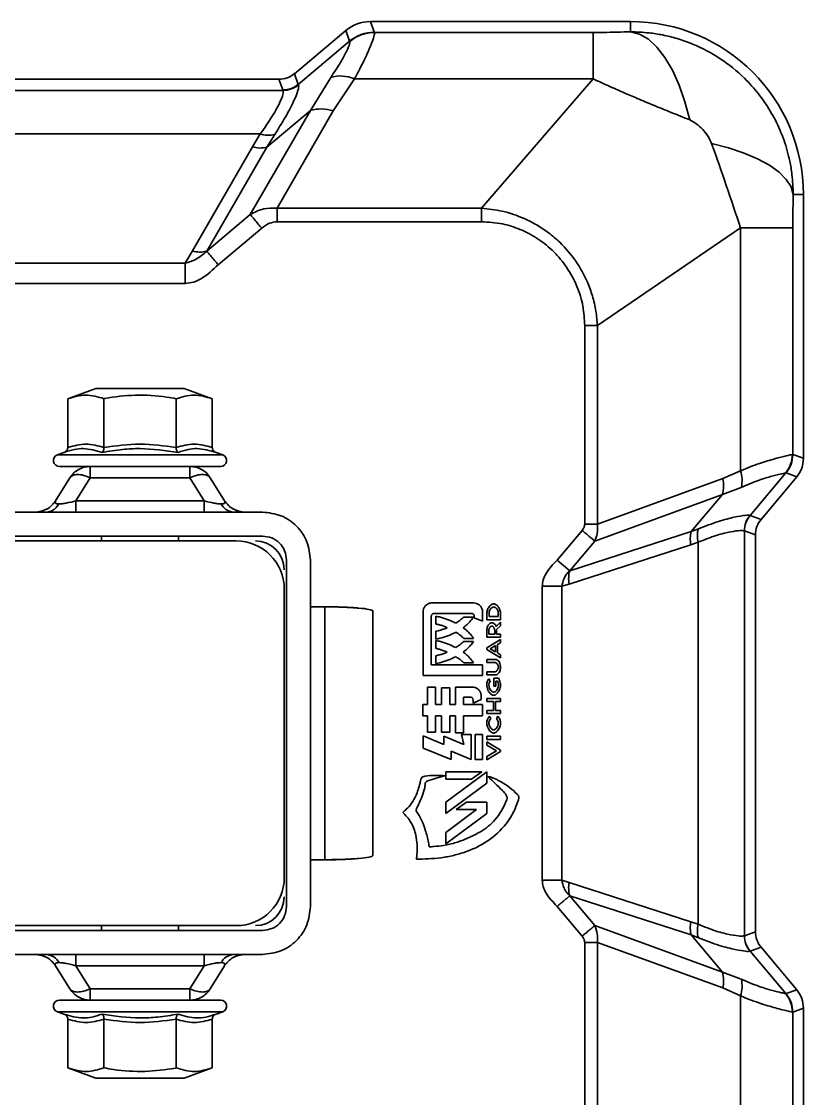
# Model space of a CAD drawing. Header units: millimetres. Extents: x 0 to 420, y 0 to 297.
# Drawn here: x 260.344 to 261.157, y 150.618 to 151.737 of the extents above; entities that cross this region are included whole.
import ezdxf

# ---------------------------------------------------------------- set-up
doc = ezdxf.new("R2010")
doc.units = ezdxf.units.MM

msp = doc.modelspace()

# ---------------------------------------------------------------- linework, layer by layer
at = {"color": 7, "linetype": 'Continuous', "lineweight": 35}
for p, q in [((260.6809, 151.728), (260.6275, 151.6831)), ((260.6809, 151.728), (260.685, 151.7168)), ((260.7106, 151.7262), (260.7066, 151.7373)), ((260.977, 151.7373), (260.7066, 151.7373)), ((260.977, 151.7266), (260.977, 151.7373)), ((260.685, 151.7168), (260.6316, 151.672)), ((260.6851, 151.7165), (260.685, 151.7168)), ((260.7106, 151.7262), (260.7108, 151.7259)), ((260.7108, 151.7259), (260.9382, 151.7259)), ((260.9382, 151.6776), (260.9382, 151.7259)), ((260.6275, 151.6831), (260.6316, 151.672)), ((260.6115, 151.6773), (260.317, 151.6773)), ((260.6115, 151.6773), (260.6155, 151.6662)), ((260.6316, 151.672), (260.6318, 151.6716)), ((260.6442, 151.6448), (260.6653, 151.6791)), ((260.6899, 151.6776), (260.668, 151.6443)), ((260.9382, 151.6776), (260.6899, 151.6776)), ((260.8221, 151.5431), (260.9382, 151.6776)), ((260.6158, 151.6657), (260.317, 151.6657)), ((260.6158, 151.6657), (260.6155, 151.6662)), ((260.6442, 151.6448), (260.5817, 151.5366)), ((260.5988, 151.6068), (260.6442, 151.6448)), ((260.6096, 151.5431), (260.668, 151.6443)), ((260.317, 151.6204), (260.592, 151.6204)), ((260.592, 151.6204), (260.5839, 151.6071)), ((260.6071, 151.6199), (260.5988, 151.6068)), ((260.5839, 151.6071), (260.5215, 151.4989)), ((260.5364, 151.4986), (260.5988, 151.6068)), ((261.1464, 151.5573), (261.157, 151.5573)), ((261.157, 151.2832), (261.157, 151.5573)), ((260.5817, 151.5366), (260.5364, 151.4986)), ((260.6096, 151.5292), (260.6096, 151.5431)), ((260.8221, 151.5431), (260.6096, 151.5431)), ((260.8221, 151.5292), (260.8221, 151.5431)), ((260.8221, 151.5292), (260.6096, 151.5292)), ((260.5936, 151.5224), (260.5483, 151.4844)), ((260.9427, 151.4212), (261.0916, 151.5227)), ((261.0916, 151.2703), (261.0916, 151.5227)), ((261.0916, 151.5227), (261.1459, 151.5227)), ((261.1459, 151.5227), (261.1459, 151.2873)), ((260.5215, 151.4989), (260.514, 151.486)), ((260.514, 151.486), (260.317, 151.486)), ((260.514, 151.4651), (260.514, 151.486)), ((260.514, 151.4651), (260.317, 151.4651)), ((260.9295, 151.2147), (260.9295, 151.4212)), ((260.9295, 151.4212), (260.9427, 151.4212)), ((260.9427, 151.2147), (260.9427, 151.4212)), ((260.421, 151.3558), (260.392, 151.3452)), ((260.421, 151.3558), (260.513, 151.3558)), ((260.5421, 151.3452), (260.513, 151.3558)), ((260.392, 151.2945), (260.392, 151.3452)), ((260.4295, 151.2945), (260.4295, 151.3452)), ((260.5046, 151.2945), (260.5046, 151.3452)), ((260.5421, 151.2945), (260.5421, 151.3452)), ((260.3879, 151.2893), (260.3811, 151.2868)), ((260.553, 151.2868), (260.3811, 151.2868)), ((260.553, 151.2868), (260.5462, 151.2893)), ((261.1455, 151.2872), (261.1459, 151.2873)), ((261.1459, 151.2873), (261.157, 151.2832)), ((260.4153, 151.2748), (260.3832, 151.2748)), ((260.4153, 151.263), (260.4153, 151.2748)), ((260.5188, 151.2748), (260.4153, 151.2748)), ((260.5509, 151.2748), (260.5188, 151.2748)), ((260.5188, 151.263), (260.5188, 151.2748)), ((261.073, 151.2621), (261.0916, 151.2703)), ((261.1015, 151.2238), (261.1386, 151.268)), ((261.1386, 151.268), (261.1389, 151.268)), ((261.1389, 151.268), (261.15, 151.2639)), ((260.3941, 151.263), (260.3791, 151.239)), ((260.4003, 151.239), (260.4153, 151.263)), ((260.5188, 151.263), (260.4153, 151.263)), ((260.5338, 151.239), (260.5188, 151.263)), ((260.555, 151.239), (260.54, 151.263)), ((260.9427, 151.2147), (261.073, 151.2621)), ((261.1129, 151.2197), (261.15, 151.2639)), ((260.9399, 151.1972), (261.0729, 151.2456)), ((261.0729, 151.2456), (261.0404, 151.207)), ((261.0729, 151.2456), (261.0924, 151.253)), ((260.3787, 151.2383), (260.3773, 151.2365)), ((260.3791, 151.2385), (260.3791, 151.239)), ((260.4003, 151.239), (260.5338, 151.239)), ((260.0243, 151.2273), (260.5943, 151.2273)), ((260.3671, 151.2288), (260.3608, 151.2275)), ((260.3687, 151.2298), (260.3639, 151.228)), ((260.5701, 151.228), (260.5653, 151.2298)), ((260.5732, 151.2275), (260.567, 151.2288)), ((260.5692, 151.2279), (260.5761, 151.2273)), ((260.5732, 151.2277), (260.5709, 151.228)), ((261.1014, 151.2239), (261.1015, 151.2238)), ((261.1129, 151.2197), (261.1015, 151.2238)), ((260.5943, 151.2023), (260.0243, 151.2023)), ((260.427, 151.2023), (260.427, 151.1973)), ((260.507, 151.1973), (260.507, 151.2023)), ((260.9008, 151.1773), (260.9268, 151.2082)), ((261.0404, 151.207), (260.9139, 151.1663)), ((261.0404, 151.207), (261.0477, 151.2098)), ((261.0956, 150.7868), (261.0956, 151.2078)), ((261.0956, 151.2078), (261.0957, 151.2078)), ((261.107, 151.2036), (261.0957, 151.2078)), ((261.107, 150.791), (261.107, 151.2036)), ((260.567, 151.1973), (260.067, 151.1973)), ((261.0399, 151.1932), (260.9134, 151.1525)), ((260.9139, 151.1663), (260.9399, 151.1972)), ((261.0474, 151.1959), (261.0399, 151.1932)), ((261.0474, 150.7987), (261.0474, 151.1959)), ((260.6193, 150.8173), (260.6193, 151.1773)), ((260.6443, 151.1773), (260.6443, 150.8173)), ((260.9008, 151.1773), (260.9139, 151.1663)), ((260.617, 150.8473), (260.617, 151.1473)), ((260.8853, 151.1501), (260.9057, 151.1501)), ((260.8853, 150.8445), (260.8853, 151.1501)), ((260.9134, 151.1525), (260.9057, 151.1501)), ((260.9057, 150.8445), (260.9057, 151.1501)), ((260.6593, 151.1288), (260.6443, 151.1288)), ((260.6593, 151.1288), (260.6593, 150.8658)), ((260.7093, 150.8704), (260.7093, 151.1242)), ((260.7614, 151.0574), (260.7614, 151.1234)), ((260.7708, 151.1328), (260.8139, 151.1328)), ((260.8232, 151.1234), (260.8232, 151.1137)), ((260.8278, 151.1154), (260.8278, 151.1225)), ((260.83, 151.1186), (260.83, 151.1225)), ((260.8396, 151.1228), (260.8396, 151.1186)), ((260.8418, 151.1231), (260.8418, 151.1154)), ((260.7699, 151.119), (260.7699, 151.0685)), ((260.8121, 151.1217), (260.7726, 151.1217)), ((260.7746, 151.1109), (260.7746, 151.1191)), ((260.8037, 151.1182), (260.8139, 151.1182)), ((260.8147, 151.1172), (260.8147, 151.119)), ((260.8232, 151.1137), (260.8147, 151.1172)), ((260.8418, 151.1154), (260.8278, 151.1154)), ((260.8396, 151.1186), (260.83, 151.1186)), ((260.8374, 151.1083), (260.8418, 151.1128)), ((260.8418, 151.1128), (260.8418, 151.1089)), ((260.7746, 151.0951), (260.7746, 151.1033)), ((260.8278, 151.0971), (260.8278, 151.1051)), ((260.8299, 151.1004), (260.8299, 151.1046)), ((260.8359, 151.1004), (260.8299, 151.1004)), ((260.8359, 151.1041), (260.8359, 151.1004)), ((260.8418, 151.1089), (260.8379, 151.1051)), ((260.8379, 151.1042), (260.8379, 151.1004)), ((260.8379, 151.1004), (260.8418, 151.1004)), ((260.8418, 151.1004), (260.8418, 151.0971)), ((260.7746, 151.0855), (260.7746, 151.0937)), ((260.8139, 151.096), (260.8037, 151.096)), ((260.8037, 151.0928), (260.8139, 151.0928)), ((260.8418, 151.0971), (260.8278, 151.0971)), ((260.8278, 151.086), (260.8418, 151.0948)), ((260.8312, 151.0852), (260.8367, 151.0884)), ((260.8367, 151.0884), (260.8367, 151.082)), ((260.8418, 151.0914), (260.8387, 151.0895)), ((260.8387, 151.0895), (260.8387, 151.0808)), ((260.8418, 151.0948), (260.8418, 151.0914)), ((260.7746, 151.0697), (260.7746, 151.0778)), ((260.8278, 151.0844), (260.8278, 151.086)), ((260.8418, 151.0756), (260.8278, 151.0844)), ((260.8367, 151.082), (260.8312, 151.0852)), ((260.8387, 151.0808), (260.8418, 151.079)), ((260.8418, 151.079), (260.8418, 151.0756)), ((260.7699, 151.0685), (260.8232, 151.0685)), ((260.8139, 151.0706), (260.8037, 151.0706)), ((260.8232, 151.0685), (260.8232, 151.0574)), ((260.8278, 151.0741), (260.8361, 151.0741)), ((260.8278, 151.071), (260.8278, 151.0741)), ((260.8356, 151.071), (260.8278, 151.071)), ((260.8232, 151.0574), (260.7614, 151.0574)), ((260.8278, 151.0612), (260.8356, 151.0612)), ((260.8278, 151.058), (260.8278, 151.0612)), ((260.8361, 151.058), (260.8278, 151.058)), ((260.8349, 151.0546), (260.8399, 151.0546)), ((260.8349, 151.0462), (260.8349, 151.0546)), ((260.766, 151.0454), (260.7744, 151.0454)), ((260.766, 151.0274), (260.766, 151.0454)), ((260.7744, 151.0454), (260.7744, 151.0274)), ((260.7805, 151.0446), (260.7892, 151.0446)), ((260.7805, 151.0274), (260.7805, 151.0446)), ((260.7892, 151.0446), (260.7892, 151.0274)), ((260.795, 151.0454), (260.8124, 151.0454)), ((260.795, 151.0274), (260.795, 151.0454)), ((260.8297, 151.054), (260.8313, 151.0519)), ((260.8369, 151.0462), (260.8349, 151.0462)), ((260.8369, 151.0514), (260.8369, 151.0462)), ((260.8387, 151.0514), (260.8369, 151.0514)), ((260.8034, 151.0347), (260.8034, 151.0274)), ((260.811, 151.0347), (260.8034, 151.0347)), ((260.8218, 151.0323), (260.8134, 151.0286)), ((260.8218, 151.0361), (260.8218, 151.0323)), ((260.8278, 151.0335), (260.8418, 151.0335)), ((260.8278, 151.0303), (260.8278, 151.0335)), ((260.8418, 151.0335), (260.8418, 151.0303)), ((260.7611, 151.0274), (260.766, 151.0274)), ((260.7611, 151.0155), (260.7611, 151.0274)), ((260.7744, 151.0274), (260.7805, 151.0274)), ((260.7892, 151.0274), (260.795, 151.0274)), ((260.8034, 151.0274), (260.8232, 151.0274)), ((260.8134, 151.0286), (260.8134, 151.0321)), ((260.8232, 151.0274), (260.8232, 151.0155)), ((260.8347, 151.0303), (260.8278, 151.0303)), ((260.8278, 151.018), (260.8278, 151.0211)), ((260.8278, 151.0211), (260.8347, 151.0211)), ((260.8347, 151.0211), (260.8347, 151.0303)), ((260.8368, 151.0303), (260.8368, 151.0211)), ((260.8418, 151.0303), (260.8368, 151.0303)), ((260.8368, 151.0211), (260.8418, 151.0211)), ((260.8418, 151.0211), (260.8418, 151.018)), ((260.766, 151.0155), (260.7611, 151.0155)), ((260.766, 150.9985), (260.766, 151.0155)), ((260.7744, 151.0155), (260.7744, 150.9985)), ((260.7805, 151.0155), (260.7744, 151.0155)), ((260.7805, 150.9986), (260.7805, 151.0155)), ((260.7892, 151.0155), (260.7892, 150.9986)), ((260.795, 151.0155), (260.7892, 151.0155)), ((260.795, 150.9978), (260.795, 151.0155)), ((260.8034, 151.0155), (260.8034, 150.9978)), ((260.8232, 151.0155), (260.8034, 151.0155)), ((260.8418, 151.018), (260.8278, 151.018)), ((260.8303, 151.015), (260.8319, 151.0125)), ((260.8377, 151.0125), (260.8392, 151.015)), ((260.7616, 150.9819), (260.7616, 150.9945)), ((260.7616, 150.9945), (260.7829, 150.9857)), ((260.7744, 150.9985), (260.766, 150.9985)), ((260.7892, 150.9986), (260.7805, 150.9986)), ((260.7829, 150.9942), (260.8037, 150.9857)), ((260.7829, 150.9857), (260.7829, 150.9942)), ((260.8034, 150.9978), (260.795, 150.9978)), ((260.8013, 150.9959), (260.8115, 150.9959)), ((260.8037, 150.9857), (260.8013, 150.9959)), ((260.8115, 150.9959), (260.8115, 150.9699)), ((260.8156, 150.9959), (260.8232, 150.9959)), ((260.8156, 150.9699), (260.8156, 150.9959)), ((260.8232, 150.9959), (260.8232, 150.9699)), ((260.8278, 150.9943), (260.8418, 150.9943)), ((260.8278, 150.991), (260.8278, 150.9943)), ((260.8418, 150.991), (260.8278, 150.991)), ((260.8278, 150.9884), (260.8418, 150.9798)), ((260.8278, 150.9849), (260.8278, 150.9884)), ((260.8418, 150.9943), (260.8418, 150.991)), ((260.7907, 150.9699), (260.7616, 150.9819)), ((260.7907, 150.9787), (260.7907, 150.9699)), ((260.8115, 150.9699), (260.7907, 150.9787)), ((260.8377, 150.979), (260.8278, 150.9849)), ((260.8278, 150.9731), (260.8377, 150.979)), ((260.8418, 150.9782), (260.8278, 150.9696)), ((260.8418, 150.9798), (260.8418, 150.9782)), ((260.8232, 150.9699), (260.8156, 150.9699)), ((260.8278, 150.9696), (260.8278, 150.9731)), ((260.7852, 150.9573), (260.8224, 150.9573)), ((260.7852, 150.9495), (260.7852, 150.9573)), ((260.7852, 150.9258), (260.8278, 150.9573)), ((260.8224, 150.9573), (260.8118, 150.9495)), ((260.8278, 150.9573), (260.8278, 150.9455)), ((260.8118, 150.9495), (260.7852, 150.9495)), ((260.8278, 150.9455), (260.7852, 150.9139)), ((260.7852, 150.9139), (260.7852, 150.9258)), ((260.7958, 150.9179), (260.8065, 150.9258)), ((260.8065, 150.9258), (260.8278, 150.9258)), ((260.8278, 150.9258), (260.8278, 150.9139)), ((260.7852, 150.8942), (260.8171, 150.9179)), ((260.8278, 150.9139), (260.7852, 150.8824)), ((260.8171, 150.9179), (260.7958, 150.9179)), ((260.7852, 150.8824), (260.7852, 150.8942)), ((260.6593, 150.8658), (260.6443, 150.8658)), ((260.6593, 150.8657), (260.6443, 150.8657)), ((260.7093, 150.8704), (260.7093, 150.8704)), ((260.8853, 150.8445), (260.9057, 150.8445)), ((260.9057, 150.8445), (260.9134, 150.8421)), ((260.9134, 150.8421), (261.0399, 150.8014)), ((260.9399, 150.7974), (260.9139, 150.8283)), ((261.0404, 150.7876), (260.9139, 150.8283)), ((260.9268, 150.7864), (260.9008, 150.8173)), ((260.067, 150.7973), (260.567, 150.7973)), ((260.427, 150.7973), (260.427, 150.7923)), ((260.507, 150.7923), (260.507, 150.7973)), ((260.9399, 150.7974), (261.0729, 150.749)), ((261.0399, 150.8014), (261.0474, 150.7987)), ((260.5943, 150.7923), (260.0243, 150.7923)), ((261.0729, 150.749), (261.0404, 150.7876)), ((261.0477, 150.7848), (261.0404, 150.7876)), ((261.0956, 150.7868), (261.0957, 150.7868)), ((261.107, 150.791), (261.0957, 150.7868)), ((260.9295, 150.5734), (260.9295, 150.7799)), ((260.9427, 150.7799), (260.9295, 150.7799)), ((260.9427, 150.5734), (260.9427, 150.7799)), ((261.073, 150.7325), (260.9427, 150.7799)), ((261.1129, 150.7749), (261.1015, 150.7708)), ((261.15, 150.7307), (261.1129, 150.7749)), ((260.5943, 150.7673), (260.0243, 150.7673)), ((260.3649, 150.7667), (260.3579, 150.7673)), ((260.3608, 150.7671), (260.3671, 150.7658)), ((260.3608, 150.7669), (260.3632, 150.7666)), ((260.3639, 150.7666), (260.3687, 150.7648)), ((260.5653, 150.7648), (260.5701, 150.7666)), ((260.567, 150.7658), (260.5732, 150.7671)), ((261.1015, 150.7708), (261.1014, 150.7707)), ((261.1386, 150.7266), (261.1015, 150.7708)), ((260.3791, 150.7555), (260.3941, 150.7315)), ((260.5338, 150.7555), (260.4003, 150.7555)), ((260.4003, 150.7555), (260.4153, 150.7315)), ((260.5338, 150.7555), (260.5188, 150.7315)), ((260.555, 150.7555), (260.54, 150.7315)), ((260.555, 150.7561), (260.555, 150.7555)), ((260.5553, 150.7563), (260.5568, 150.7581)), ((261.0729, 150.749), (261.0924, 150.7416)), ((260.4153, 150.7315), (260.5188, 150.7315)), ((260.4153, 150.7315), (260.4153, 150.7198)), ((260.5188, 150.7315), (260.5188, 150.7198)), ((261.0916, 150.7243), (261.073, 150.7325)), ((261.15, 150.7307), (261.1389, 150.7266)), ((260.3832, 150.7198), (260.4153, 150.7198)), ((260.4153, 150.7198), (260.5188, 150.7198)), ((260.5197, 150.7198), (260.5509, 150.7198)), ((261.0916, 150.4719), (261.0916, 150.7243)), ((261.1389, 150.7266), (261.1386, 150.7266)), ((260.3811, 150.7078), (260.3879, 150.7053)), ((260.3811, 150.7078), (260.553, 150.7078)), ((260.5462, 150.7053), (260.553, 150.7078)), ((261.1459, 150.7073), (261.157, 150.7114)), ((261.157, 150.4373), (261.157, 150.7114)), ((260.392, 150.7001), (260.392, 150.6494)), ((260.4295, 150.7001), (260.4295, 150.6494)), ((260.5046, 150.7001), (260.5046, 150.6494)), ((260.5421, 150.7001), (260.5421, 150.6494)), ((261.1459, 150.7073), (261.1455, 150.7073)), ((261.1459, 150.7073), (261.1459, 150.4719)), ((260.392, 150.6494), (260.421, 150.6388)), ((260.513, 150.6388), (260.5421, 150.6494)), ((260.513, 150.6388), (260.421, 150.6388))]:
    msp.add_line(p, q, dxfattribs=at)
at = {"color": 7, "linetype": 'Continuous', "lineweight": 35, "flags": 128}
for points in [[(261.0387, 151.635), (261.0337, 151.6539), (261.0277, 151.6712), (261.0208, 151.6866), (261.013, 151.6998), (261.0046, 151.7106), (260.9957, 151.7188), (260.9865, 151.7241), (260.977, 151.7266)], [(261.0615, 151.6104), (261.0791, 151.6059), (261.0952, 151.6006), (261.1094, 151.5945), (261.1216, 151.5879), (261.1316, 151.5807), (261.1391, 151.5731), (261.1441, 151.5653), (261.1464, 151.5573)]]:
    msp.add_lwpolyline(points, dxfattribs=at)
at = {"color": 7, "linetype": 'Continuous', "lineweight": 35}
for centre, radius, start, end in [((260.977, 151.5573), 0.18, 0, 90), ((260.7107, 151.6861), 0.0401, 90.0586, 129.9414), ((260.7109, 151.6858), 0.0401, 90.1269, 129.9924), ((260.6155, 151.6912), 0.025, 270.0586, 309.9414), ((260.6157, 151.6907), 0.025, 270.1661, 310.0321), ((260.6756, 151.6453), 0.0354, 66.1372, 106.9623), ((260.6552, 151.6063), 0.0401, 71.4836, 106.0343), ((260.6004, 151.643), 0.024, 249.6339, 286.2007), ((260.5919, 151.6309), 0.0251, 251.4836, 286.0343), ((260.5294, 151.5227), 0.0251, 251.4836, 286.0343), ((260.3832, 151.281), 0.00619, 110, 270), ((260.5509, 151.281), 0.00619, 270, 70), ((261.1155, 151.2872), 0.03, 320.2501, 0.141), ((261.1159, 151.2873), 0.03, 320.0586, 359.9414), ((261.0602, 151.2602), 0.033, 347.4981, 17.8428), ((261.0376, 151.2542), 0.0363, 346.4299, 12.6632), ((261.1206, 151.2078), 0.025, 140.0357, 179.9067), ((261.1207, 151.2077), 0.025, 140.0586, 179.9414), ((261.0695, 151.1989), 0.0302, 164.4497, 190.7966), ((261.0759, 151.2023), 0.0292, 164.9938, 192.6645), ((260.567, 151.1473), 0.05, 0, 90), ((260.587, 151.1673), 0.03, 0, 90), ((260.943, 151.1582), 0.0302, 164.4498, 190.7965), ((260.567, 150.8473), 0.05, 270, 0), ((260.943, 150.8364), 0.0302, 169.2033, 195.5504), ((260.587, 150.8273), 0.03, 270, 0), ((261.0695, 150.7957), 0.0302, 169.2034, 195.5503), ((261.0759, 150.7923), 0.0292, 167.3355, 195.0062), ((261.1206, 150.7868), 0.025, 180.0933, 219.9643), ((261.1207, 150.7869), 0.025, 180.0586, 219.9414), ((261.0376, 150.7404), 0.0363, 347.3368, 13.5701), ((261.0602, 150.7344), 0.033, 342.1572, 12.5019), ((260.3832, 150.7136), 0.00619, 90, 250), ((260.5509, 150.7136), 0.00619, 290, 90), ((261.1155, 150.7074), 0.03, 359.859, 39.7499), ((261.1159, 150.7073), 0.03, 0.0586, 39.9414)]:
    msp.add_arc(centre, radius, start, end, dxfattribs=at)
for centre, major_axis, start_param, end_param in [((260.7066, 151.6972), (0.0137, -0.0376), 2.793026, 3.49016), ((260.6114, 151.7023), (-0.0086, 0.0235), 2.793026, 3.49016), ((261.127, 151.2832), (0.0282, -0.0103), 5.934618, 6.631752), ((261.1321, 151.2036), (0.0235, -0.0086), 2.793026, 3.49016), ((261.1321, 150.791), (-0.0235, -0.0086), 5.934618, 6.631752), ((261.127, 150.7114), (-0.0282, -0.0103), 2.793026, 3.49016)]:
    msp.add_ellipse(centre, major_axis=major_axis, ratio=0.998448, start_param=start_param, end_param=end_param, dxfattribs=at)
for points, knots in [([(260.9382, 151.7259), (260.9386, 151.7259), (260.9422, 151.7259), (260.9556, 151.7261), (260.9678, 151.7264), (260.977, 151.7266)], [0, 0, 0, 0, 0.030601, 0.265216, 1, 1, 1, 1]), ([(260.977, 151.7266), (260.9836, 151.7264), (260.9948, 151.726), (261.0111, 151.7234), (261.0261, 151.7197), (261.0467, 151.7124), (261.0709, 151.6996), (261.0936, 151.6813), (261.1105, 151.6624), (261.1229, 151.6444), (261.1314, 151.6279), (261.1369, 151.6139), (261.1403, 151.603), (261.1431, 151.5912), (261.1458, 151.576), (261.1461, 151.5643), (261.1464, 151.5573)], [0, 0, 0, 0, 0.073966, 0.126209, 0.185583, 0.248629, 0.372147, 0.493376, 0.574928, 0.656955, 0.739459, 0.783742, 0.826761, 0.868517, 0.920624, 1, 1, 1, 1]), ([(260.6653, 151.6791), (260.669, 151.6845), (260.676, 151.6951), (260.6821, 151.7065), (260.6853, 151.7141), (260.6852, 151.7157), (260.6851, 151.7165)], [0, 0, 0, 0, 0.270175, 0.525289, 0.759332, 1, 1, 1, 1]), ([(260.7108, 151.7259), (260.7108, 151.7249), (260.7109, 151.7229), (260.7074, 151.7131), (260.701, 151.6984), (260.6937, 151.6847), (260.6899, 151.6776)], [0, 0, 0, 0, 0.2394527, 0.4731299, 0.7287922, 1, 1, 1, 1]), ([(260.9403, 151.7259), (260.9398, 151.7259), (260.9391, 151.7258), (260.9384, 151.7258), (260.9382, 151.7257), (260.9382, 151.7257)], [0, 0, 0, 0, 0.56153, 0.792581, 1, 1, 1, 1]), ([(260.6318, 151.6716), (260.632, 151.6706), (260.6324, 151.6684), (260.6285, 151.6578), (260.6206, 151.6415), (260.6117, 151.6272), (260.6071, 151.6199)], [0, 0, 0, 0, 0.223119, 0.475931, 0.731471, 1, 1, 1, 1]), ([(261.0387, 151.635), (261.0323, 151.6376), (261.0199, 151.6426), (261.0015, 151.6501), (260.9851, 151.6569), (260.9697, 151.6636), (260.9542, 151.6704), (260.9437, 151.6751), (260.9382, 151.6776)], [0, 0, 0, 0, 0.191169, 0.37068, 0.538766, 0.672129, 0.825955, 1, 1, 1, 1]), ([(260.592, 151.6204), (260.5965, 151.6268), (260.605, 151.639), (260.6125, 151.6529), (260.6165, 151.6626), (260.616, 151.6647), (260.6158, 151.6657)], [0, 0, 0, 0, 0.267515, 0.511254, 0.753073, 1, 1, 1, 1]), ([(261.0615, 151.6104), (261.0604, 151.6129), (261.058, 151.6182), (261.0524, 151.6252), (261.046, 151.6312), (261.041, 151.6338), (261.0387, 151.635)], [0, 0, 0, 0, 0.242294, 0.509366, 0.771567, 1, 1, 1, 1]), ([(261.0916, 151.5227), (261.0867, 151.5374), (261.077, 151.5667), (261.0667, 151.5959), (261.0615, 151.6104)], [0, 0, 0, 0, 0.5026909, 1, 1, 1, 1]), ([(261.1464, 151.5573), (261.1463, 151.5525), (261.1461, 151.5441), (261.1459, 151.5324), (261.1459, 151.5256), (261.1459, 151.5227)], [0, 0, 0, 0, 0.426106, 0.75777, 1, 1, 1, 1]), ([(260.6096, 151.5431), (260.6048, 151.5433), (260.5948, 151.5436), (260.5862, 151.539), (260.5817, 151.5366)], [0, 0, 0, 0, 0.4733, 1, 1, 1, 1]), ([(260.5936, 151.5224), (260.5924, 151.5239), (260.5898, 151.5269), (260.5863, 151.5311), (260.5834, 151.5346), (260.5823, 151.5359), (260.5817, 151.5366)], [0, 0, 0, 0, 0.244438, 0.500001, 0.755563, 1, 1, 1, 1]), ([(260.9427, 151.4212), (260.9423, 151.4262), (260.9415, 151.4366), (260.9379, 151.4518), (260.9315, 151.4695), (260.9208, 151.4888), (260.9064, 151.5057), (260.8922, 151.5178), (260.8798, 151.526), (260.8639, 151.5341), (260.8447, 151.5408), (260.8294, 151.5424), (260.8221, 151.5431)], [0, 0, 0, 0, 0.080728, 0.166845, 0.247263, 0.380655, 0.517772, 0.598864, 0.677745, 0.754478, 0.883127, 1, 1, 1, 1]), ([(260.6096, 151.5292), (260.6069, 151.5288), (260.601, 151.528), (260.5962, 151.5244), (260.5936, 151.5224)], [0, 0, 0, 0, 0.448587, 1, 1, 1, 1]), ([(260.9295, 151.4212), (260.9291, 151.4279), (260.9284, 151.4418), (260.9219, 151.4626), (260.913, 151.4791), (260.9037, 151.4912), (260.8935, 151.502), (260.8799, 151.5126), (260.8623, 151.5217), (260.8431, 151.5279), (260.8294, 151.5287), (260.8221, 151.5292)], [0, 0, 0, 0, 0.120461, 0.246403, 0.382818, 0.450919, 0.519058, 0.644752, 0.756806, 0.869265, 1, 1, 1, 1]), ([(260.5364, 151.4986), (260.5328, 151.4955), (260.5262, 151.4898), (260.5179, 151.4872), (260.514, 151.486)], [0, 0, 0, 0, 0.537276, 1, 1, 1, 1]), ([(260.5483, 151.4844), (260.547, 151.4859), (260.5445, 151.4889), (260.541, 151.4931), (260.5381, 151.4965), (260.5369, 151.4979), (260.5364, 151.4986)], [0, 0, 0, 0, 0.244437, 0.5, 0.755563, 1, 1, 1, 1]), ([(260.5483, 151.4844), (260.5428, 151.4792), (260.5352, 151.4719), (260.5229, 151.4659), (260.5169, 151.4654), (260.514, 151.4651)], [0, 0, 0, 0, 0.554868, 0.787217, 1, 1, 1, 1]), ([(260.392, 151.3452), (260.3981, 151.347), (260.4106, 151.3507), (260.4231, 151.3471), (260.4295, 151.3452)], [0, 0, 0, 0, 0.491212, 1, 1, 1, 1]), ([(260.4295, 151.3452), (260.4298, 151.3453), (260.4405, 151.3472), (260.4622, 151.3498), (260.4872, 151.3482), (260.5013, 151.3458), (260.5046, 151.3452)], [0, 0, 0, 0, 0.0096041, 0.4326313, 0.8668729, 1, 1, 1, 1]), ([(260.5046, 151.3452), (260.5107, 151.347), (260.5232, 151.3507), (260.5357, 151.3471), (260.5421, 151.3452)], [0, 0, 0, 0, 0.4912125, 1, 1, 1, 1]), ([(260.392, 151.2945), (260.3919, 151.2939), (260.3918, 151.2928), (260.3909, 151.2913), (260.3896, 151.2901), (260.3885, 151.2895), (260.3879, 151.2893), (260.3879, 151.2893)], [0, 0, 0, 0, 0.23614, 0.471311, 0.732321, 0.993287, 1, 1, 1, 1]), ([(260.4275, 151.2893), (260.421, 151.2912), (260.4116, 151.294), (260.3982, 151.2926), (260.3915, 151.2904), (260.3879, 151.2893)], [0, 0, 0, 0, 0.499729, 0.72853, 1, 1, 1, 1]), ([(260.4275, 151.2893), (260.4275, 151.2893), (260.4278, 151.2895), (260.4283, 151.2901), (260.429, 151.2913), (260.4294, 151.2928), (260.4295, 151.2939), (260.4295, 151.2945)], [0, 0, 0, 0, 0.006713, 0.267679, 0.528689, 0.76386, 1, 1, 1, 1]), ([(260.5066, 151.2893), (260.4934, 151.2912), (260.4742, 151.294), (260.4477, 151.2926), (260.4346, 151.2904), (260.4275, 151.2893)], [0, 0, 0, 0, 0.500435, 0.728855, 1, 1, 1, 1]), ([(260.4295, 151.2945), (260.442, 151.2962), (260.467, 151.2996), (260.492, 151.2962), (260.5046, 151.2945)], [0, 0, 0, 0, 0.499238, 1, 1, 1, 1]), ([(260.5066, 151.2893), (260.5066, 151.2893), (260.5063, 151.2895), (260.5057, 151.2901), (260.5051, 151.2913), (260.5047, 151.2928), (260.5046, 151.2939), (260.5046, 151.2945)], [0, 0, 0, 0, 0.006713, 0.267679, 0.528689, 0.76386, 1, 1, 1, 1]), ([(260.5462, 151.2893), (260.5395, 151.2912), (260.5298, 151.294), (260.5165, 151.2926), (260.5101, 151.2904), (260.5066, 151.2893)], [0, 0, 0, 0, 0.499729, 0.72853, 1, 1, 1, 1]), ([(260.5462, 151.2893), (260.5461, 151.2893), (260.5456, 151.2895), (260.5445, 151.2901), (260.5432, 151.2913), (260.5423, 151.2928), (260.5422, 151.2939), (260.5421, 151.2945)], [0, 0, 0, 0, 0.0067129, 0.2676791, 0.5286892, 0.7638601, 1, 1, 1, 1]), ([(261.0916, 151.2703), (261.0984, 151.273), (261.1119, 151.2783), (261.128, 151.283), (261.1406, 151.2862), (261.1438, 151.2869), (261.1455, 151.2872)], [0, 0, 0, 0, 0.2388676, 0.4717092, 0.7262571, 1, 1, 1, 1]), ([(261.1386, 151.268), (261.1371, 151.2677), (261.1344, 151.2671), (261.1236, 151.2645), (261.1098, 151.2604), (261.0982, 151.2555), (261.0924, 151.253)], [0, 0, 0, 0, 0.27715, 0.53382, 0.766156, 1, 1, 1, 1]), ([(260.3771, 151.2367), (260.3765, 151.2358), (260.3745, 151.2333), (260.3715, 151.231), (260.3691, 151.2301), (260.3687, 151.2299)], [0, 0, 0, 0, 0.294463, 0.870519, 1, 1, 1, 1]), ([(260.3829, 151.2357), (260.3808, 151.2331), (260.3769, 151.2283), (260.3719, 151.2276), (260.3697, 151.2273)], [0, 0, 0, 0, 0.559996, 1, 1, 1, 1]), ([(260.3829, 151.2357), (260.3821, 151.2358), (260.3803, 151.2359), (260.3784, 151.2367), (260.3788, 151.2378), (260.3791, 151.2385)], [0, 0, 0, 0, 0.243902, 0.508229, 1, 1, 1, 1]), ([(260.4003, 151.239), (260.3969, 151.2381), (260.3921, 151.2369), (260.3861, 151.2359), (260.384, 151.2358), (260.3829, 151.2357)], [0, 0, 0, 0, 0.551614, 0.784825, 1, 1, 1, 1]), ([(260.5511, 151.2357), (260.5501, 151.2358), (260.5479, 151.2359), (260.5419, 151.2369), (260.5371, 151.2381), (260.5338, 151.239)], [0, 0, 0, 0, 0.215184, 0.448387, 1, 1, 1, 1]), ([(260.555, 151.239), (260.5553, 151.2381), (260.5558, 151.2369), (260.5538, 151.2359), (260.552, 151.2358), (260.5511, 151.2357)], [0, 0, 0, 0, 0.5516135, 0.7848249, 1, 1, 1, 1]), ([(260.5644, 151.2273), (260.5615, 151.2278), (260.5565, 151.2287), (260.5528, 151.2336), (260.5511, 151.2357)], [0, 0, 0, 0, 0.559996, 1, 1, 1, 1]), ([(260.5694, 151.2283), (260.5676, 151.2289), (260.5638, 151.2302), (260.5587, 151.234), (260.5562, 151.2374), (260.555, 151.239)], [0, 0, 0, 0, 0.315477, 0.657739, 1, 1, 1, 1]), ([(261.0477, 151.2098), (261.0549, 151.2126), (261.0693, 151.2182), (261.086, 151.2223), (261.0978, 151.2243), (261.1002, 151.224), (261.1014, 151.2239)], [0, 0, 0, 0, 0.247618, 0.49308, 0.751102, 1, 1, 1, 1]), ([(260.9295, 151.2147), (260.9295, 151.2141), (260.9294, 151.213), (260.9286, 151.2107), (260.9276, 151.2092), (260.9268, 151.2082)], [0, 0, 0, 0, 0.232062, 0.478453, 1, 1, 1, 1]), ([(260.9427, 151.2147), (260.9407, 151.2147), (260.9368, 151.2147), (260.9319, 151.2147), (260.9295, 151.2147)], [0, 0, 0, 0, 0.506963, 1, 1, 1, 1]), ([(260.9399, 151.1972), (260.941, 151.1998), (260.9432, 151.2052), (260.9429, 151.2114), (260.9427, 151.2147)], [0, 0, 0, 0, 0.4664929, 1, 1, 1, 1]), ([(260.9399, 151.1972), (260.9392, 151.1979), (260.9376, 151.1991), (260.9344, 151.2019), (260.9307, 151.205), (260.9281, 151.2071), (260.9268, 151.2082)], [0, 0, 0, 0, 0.245847, 0.499999, 0.754151, 1, 1, 1, 1]), ([(261.0956, 151.2078), (261.0944, 151.208), (261.0923, 151.2085), (261.0818, 151.207), (261.0672, 151.2037), (261.054, 151.1985), (261.0474, 151.1959)], [0, 0, 0, 0, 0.262701, 0.5010045, 0.7506862, 1, 1, 1, 1]), ([(260.8853, 151.1501), (260.8855, 151.1523), (260.886, 151.157), (260.8907, 151.1668), (260.8966, 151.1729), (260.9008, 151.1773)], [0, 0, 0, 0, 0.209288, 0.438923, 1, 1, 1, 1]), ([(260.9057, 151.1501), (260.9063, 151.1528), (260.9072, 151.1571), (260.9103, 151.1626), (260.9127, 151.165), (260.9139, 151.1663)], [0, 0, 0, 0, 0.452149, 0.705537, 1, 1, 1, 1]), ([(260.7093, 151.1242), (260.709, 151.1246), (260.7085, 151.1253), (260.7041, 151.1264), (260.697, 151.1274), (260.687, 151.1281), (260.6754, 151.1287), (260.6657, 151.1288), (260.6593, 151.1288)], [0, 0, 0, 0, 0.157309, 0.270586, 0.50035, 0.630794, 0.757716, 1, 1, 1, 1]), ([(260.6593, 151.1287), (260.6657, 151.1287), (260.6754, 151.1286), (260.6871, 151.128), (260.6921, 151.1276), (260.6947, 151.1274)], [0, 0, 0, 0, 0.484898, 0.738922, 1, 1, 1, 1]), ([(260.7049, 151.126), (260.706, 151.1258), (260.7086, 151.1252), (260.7091, 151.1245), (260.7093, 151.1241)], [0, 0, 0, 0, 0.418606, 1, 1, 1, 1]), ([(260.7614, 151.1234), (260.7615, 151.1245), (260.7617, 151.1267), (260.7634, 151.1295), (260.7658, 151.1316), (260.7685, 151.1327), (260.7702, 151.1328), (260.7708, 151.1328)], [0, 0, 0, 0, 0.2208266, 0.4404359, 0.6510519, 0.8643095, 1, 1, 1, 1]), ([(260.8139, 151.1328), (260.815, 151.1327), (260.8171, 151.1325), (260.8199, 151.1309), (260.822, 151.1285), (260.8231, 151.1258), (260.8232, 151.1241), (260.8232, 151.1234)], [0, 0, 0, 0, 0.217033, 0.432668, 0.640579, 0.859649, 1, 1, 1, 1]), ([(260.8278, 151.1225), (260.8279, 151.1233), (260.8281, 151.1255), (260.8296, 151.1284), (260.8315, 151.1305), (260.8332, 151.1315), (260.8346, 151.1319), (260.8361, 151.1316), (260.8379, 151.1307), (260.8399, 151.1286), (260.8414, 151.1259), (260.8417, 151.1238), (260.8418, 151.1231)], [0, 0, 0, 0, 0.1030685, 0.2729746, 0.3801291, 0.4507448, 0.5041323, 0.5577263, 0.6309584, 0.7501374, 0.9075925, 1, 1, 1, 1]), ([(260.83, 151.1225), (260.83, 151.1231), (260.8302, 151.1245), (260.8313, 151.1264), (260.8326, 151.1278), (260.8338, 151.1285), (260.8348, 151.1286), (260.8359, 151.1284), (260.8372, 151.1277), (260.8384, 151.1263), (260.8394, 151.1245), (260.8395, 151.1233), (260.8396, 151.1228)], [0, 0, 0, 0, 0.107522, 0.269023, 0.38047, 0.452163, 0.50862, 0.565188, 0.646662, 0.775363, 0.910485, 1, 1, 1, 1]), ([(260.7726, 151.1217), (260.7723, 151.1217), (260.7716, 151.1217), (260.7708, 151.1212), (260.7703, 151.1205), (260.77, 151.1197), (260.7699, 151.1192), (260.7699, 151.119)], [0, 0, 0, 0, 0.215909, 0.431679, 0.642748, 0.836136, 1, 1, 1, 1]), ([(260.7746, 151.1191), (260.7763, 151.1187), (260.7807, 151.1178), (260.7877, 151.1155), (260.7929, 151.113), (260.7955, 151.1118)], [0, 0, 0, 0, 0.22528, 0.610558, 1, 1, 1, 1]), ([(260.7866, 151.1071), (260.7851, 151.1077), (260.7824, 151.1089), (260.7784, 151.1102), (260.7759, 151.1107), (260.7746, 151.1109)], [0, 0, 0, 0, 0.395845, 0.696793, 1, 1, 1, 1]), ([(260.7955, 151.1118), (260.7969, 151.1127), (260.799, 151.1142), (260.8017, 151.1164), (260.803, 151.1176), (260.8037, 151.1182)], [0, 0, 0, 0, 0.481223, 0.740091, 1, 1, 1, 1]), ([(260.8139, 151.1182), (260.8129, 151.1169), (260.8109, 151.1141), (260.8073, 151.1104), (260.8046, 151.1082), (260.8032, 151.1071)], [0, 0, 0, 0, 0.322508, 0.65906, 1, 1, 1, 1]), ([(260.8147, 151.119), (260.8147, 151.1193), (260.8146, 151.12), (260.8142, 151.1209), (260.8134, 151.1214), (260.8127, 151.1217), (260.8123, 151.1217), (260.8121, 151.1217)], [0, 0, 0, 0, 0.23459, 0.4696301, 0.6836997, 0.8787885, 1, 1, 1, 1]), ([(260.8278, 151.1051), (260.8279, 151.1059), (260.8281, 151.1078), (260.8292, 151.1099), (260.8306, 151.1114), (260.8317, 151.1121), (260.8327, 151.1123), (260.8339, 151.1121), (260.8353, 151.1114), (260.8366, 151.1101), (260.8372, 151.1089), (260.8374, 151.1083)], [0, 0, 0, 0, 0.1479738, 0.3534631, 0.4502059, 0.5301426, 0.5919075, 0.6536295, 0.7509391, 0.887099, 1, 1, 1, 1]), ([(260.7746, 151.1033), (260.7763, 151.1037), (260.7791, 151.1043), (260.7831, 151.1057), (260.7854, 151.1066), (260.7866, 151.1071)], [0, 0, 0, 0, 0.397481, 0.698479, 1, 1, 1, 1]), ([(260.7955, 151.1024), (260.794, 151.1017), (260.79, 151.0997), (260.783, 151.097), (260.7774, 151.0957), (260.7746, 151.0951)], [0, 0, 0, 0, 0.225097, 0.610128, 1, 1, 1, 1]), ([(260.8037, 151.096), (260.8024, 151.0971), (260.8006, 151.0989), (260.7978, 151.1009), (260.7963, 151.1019), (260.7955, 151.1024)], [0, 0, 0, 0, 0.484106, 0.741689, 1, 1, 1, 1]), ([(260.8032, 151.1071), (260.8045, 151.1061), (260.8072, 151.104), (260.8108, 151.1003), (260.8129, 151.0974), (260.8139, 151.096)], [0, 0, 0, 0, 0.323586, 0.659323, 1, 1, 1, 1]), ([(260.8299, 151.1046), (260.8299, 151.105), (260.83, 151.1058), (260.8303, 151.1066), (260.8307, 151.1072), (260.8309, 151.1076), (260.8312, 151.1079), (260.8317, 151.1084), (260.8322, 151.1087), (260.8327, 151.1088), (260.833, 151.1088), (260.8334, 151.1088), (260.8337, 151.1086), (260.8341, 151.1083), (260.8344, 151.108), (260.8347, 151.1076), (260.8349, 151.1073), (260.8351, 151.1069), (260.8353, 151.1066), (260.8355, 151.1062), (260.8356, 151.1058), (260.8357, 151.1054), (260.8358, 151.105), (260.8359, 151.1046), (260.8359, 151.1042), (260.8359, 151.1041)], [0, 0, 0, 0, 0.104931, 0.188559, 0.230252, 0.271948, 0.313654, 0.355384, 0.425825, 0.468883, 0.490273, 0.510955, 0.563746, 0.591003, 0.644663, 0.671402, 0.698138, 0.751654, 0.778385, 0.805115, 0.858613, 0.885344, 0.912077, 0.955815, 1, 1, 1, 1]), ([(260.8379, 151.1051), (260.8379, 151.105), (260.8379, 151.1049), (260.8379, 151.1046), (260.8379, 151.1044), (260.8379, 151.1042)], [0, 0, 0, 0, 0.253407, 0.506797, 1, 1, 1, 1]), ([(260.7746, 151.0937), (260.7763, 151.0934), (260.7807, 151.0924), (260.7877, 151.0901), (260.7929, 151.0876), (260.7955, 151.0864)], [0, 0, 0, 0, 0.2252791, 0.6105552, 1, 1, 1, 1]), ([(260.7955, 151.0864), (260.7969, 151.0873), (260.7991, 151.0888), (260.8017, 151.091), (260.803, 151.0922), (260.8037, 151.0928)], [0, 0, 0, 0, 0.48414, 0.741719, 1, 1, 1, 1]), ([(260.8139, 151.0928), (260.8129, 151.0914), (260.8109, 151.0887), (260.8073, 151.085), (260.8046, 151.0828), (260.8032, 151.0817)], [0, 0, 0, 0, 0.323845, 0.659773, 1, 1, 1, 1]), ([(260.7866, 151.0817), (260.7851, 151.0823), (260.7823, 151.0834), (260.7784, 151.0847), (260.7759, 151.0852), (260.7746, 151.0855)], [0, 0, 0, 0, 0.396668, 0.697235, 1, 1, 1, 1]), ([(260.7746, 151.0778), (260.7763, 151.0782), (260.7791, 151.0789), (260.7831, 151.0803), (260.7854, 151.0813), (260.7866, 151.0817)], [0, 0, 0, 0, 0.397021, 0.698347, 1, 1, 1, 1]), ([(260.8032, 151.0817), (260.8045, 151.0807), (260.8072, 151.0786), (260.8108, 151.0749), (260.8129, 151.072), (260.8139, 151.0706)], [0, 0, 0, 0, 0.322168, 0.658364, 1, 1, 1, 1]), ([(260.7955, 151.077), (260.794, 151.0763), (260.79, 151.0743), (260.783, 151.0716), (260.7774, 151.0703), (260.7746, 151.0697)], [0, 0, 0, 0, 0.225098, 0.610129, 1, 1, 1, 1]), ([(260.8037, 151.0706), (260.8025, 151.0717), (260.8006, 151.0734), (260.7978, 151.0755), (260.7963, 151.0765), (260.7955, 151.077)], [0, 0, 0, 0, 0.482099, 0.740834, 1, 1, 1, 1]), ([(260.8356, 151.0612), (260.8359, 151.0612), (260.8367, 151.0613), (260.8379, 151.062), (260.8389, 151.0632), (260.8397, 151.0649), (260.8398, 151.0667), (260.8392, 151.0683), (260.8383, 151.0697), (260.8372, 151.0706), (260.8362, 151.0709), (260.8357, 151.0709), (260.8356, 151.071)], [0, 0, 0, 0, 0.0751555, 0.16832, 0.2911242, 0.4158516, 0.5478502, 0.6614649, 0.788026, 0.8903814, 0.9675381, 1, 1, 1, 1]), ([(260.8361, 151.0741), (260.8366, 151.0741), (260.8376, 151.074), (260.8391, 151.0732), (260.8406, 151.0718), (260.8416, 151.0696), (260.842, 151.0664), (260.8418, 151.0632), (260.8408, 151.0605), (260.8393, 151.059), (260.8376, 151.0581), (260.8366, 151.058), (260.8361, 151.058)], [0, 0, 0, 0, 0.057396, 0.142461, 0.228893, 0.320305, 0.471061, 0.658867, 0.756094, 0.853964, 0.944424, 1, 1, 1, 1]), ([(260.8399, 151.0546), (260.8406, 151.0531), (260.842, 151.0504), (260.842, 151.0456), (260.8406, 151.0417), (260.8387, 151.0389), (260.837, 151.0374), (260.8357, 151.0368), (260.8345, 151.0367), (260.8332, 151.0371), (260.8315, 151.0382), (260.8294, 151.0409), (260.8278, 151.0446), (260.8275, 151.0488), (260.8283, 151.0519), (260.8293, 151.0534), (260.8297, 151.054)], [0, 0, 0, 0, 0.120432, 0.213162, 0.331684, 0.413005, 0.455865, 0.488872, 0.514902, 0.540892, 0.583063, 0.658706, 0.781016, 0.867724, 0.954736, 1, 1, 1, 1]), ([(260.8124, 151.0454), (260.8135, 151.0453), (260.8156, 151.0451), (260.8184, 151.0435), (260.8205, 151.0411), (260.8216, 151.0385), (260.8217, 151.0368), (260.8218, 151.0361)], [0, 0, 0, 0, 0.2182785, 0.4351494, 0.6441626, 0.864466, 1, 1, 1, 1]), ([(260.8313, 151.0519), (260.8309, 151.0512), (260.8301, 151.0498), (260.8297, 151.0473), (260.8302, 151.0447), (260.8312, 151.0426), (260.8325, 151.0411), (260.8335, 151.0403), (260.8345, 151.04), (260.8355, 151.0401), (260.8366, 151.0406), (260.8381, 151.042), (260.8393, 151.0442), (260.84, 151.047), (260.8396, 151.0494), (260.8389, 151.0508), (260.8387, 151.0514)], [0, 0, 0, 0, 0.08987, 0.176538, 0.263027, 0.362446, 0.423179, 0.470099, 0.500982, 0.532068, 0.57022, 0.633522, 0.742023, 0.836258, 0.931198, 1, 1, 1, 1]), ([(260.8134, 151.0321), (260.8133, 151.0324), (260.8133, 151.033), (260.8129, 151.0338), (260.8123, 151.0344), (260.8117, 151.0347), (260.8112, 151.0347), (260.811, 151.0347)], [0, 0, 0, 0, 0.272758, 0.457842, 0.644353, 0.8509, 1, 1, 1, 1]), ([(260.8392, 151.015), (260.84, 151.014), (260.8414, 151.0121), (260.8421, 151.0085), (260.8416, 151.0046), (260.8401, 151.0014), (260.8381, 150.999), (260.8366, 150.9979), (260.8351, 150.9975), (260.8338, 150.9976), (260.8322, 150.9984), (260.8301, 151.0004), (260.8283, 151.0038), (260.8274, 151.0079), (260.8281, 151.0116), (260.8293, 151.0138), (260.8302, 151.0148), (260.8303, 151.015)], [0, 0, 0, 0, 0.08519, 0.168963, 0.246186, 0.360946, 0.418211, 0.462463, 0.491745, 0.521214, 0.557381, 0.617071, 0.720017, 0.827682, 0.905205, 0.982624, 1, 1, 1, 1]), ([(260.8319, 151.0125), (260.8314, 151.0119), (260.8304, 151.0107), (260.8298, 151.0085), (260.83, 151.006), (260.8309, 151.0037), (260.8323, 151.0021), (260.8334, 151.0012), (260.8345, 151.0009), (260.8355, 151.0009), (260.8366, 151.0015), (260.838, 151.0029), (260.8393, 151.0051), (260.8398, 151.0078), (260.8394, 151.0102), (260.8385, 151.0116), (260.8379, 151.0123), (260.8377, 151.0125)], [0, 0, 0, 0, 0.079836, 0.158698, 0.232948, 0.337554, 0.41275, 0.456024, 0.489191, 0.522624, 0.56103, 0.622793, 0.723203, 0.826712, 0.901133, 0.975506, 1, 1, 1, 1]), ([(260.7402, 150.9149), (260.7414, 150.916), (260.747, 150.9208), (260.7543, 150.9308), (260.757, 150.9409), (260.7582, 150.9454)], [0, 0, 0, 0, 0.138986, 0.611917, 1, 1, 1, 1]), ([(260.7637, 150.9457), (260.7636, 150.944), (260.763, 150.9393), (260.76, 150.9303), (260.7567, 150.9233), (260.7546, 150.919)], [0, 0, 0, 0, 0.177002, 0.501951, 1, 1, 1, 1]), ([(260.7582, 150.9454), (260.7584, 150.9471), (260.7587, 150.9491), (260.76, 150.9513), (260.7613, 150.9522), (260.766, 150.9533), (260.7739, 150.9536), (260.7811, 150.9534), (260.7848, 150.9532)], [0, 0, 0, 0, 0.160025, 0.196998, 0.234195, 0.311686, 0.649476, 1, 1, 1, 1]), ([(260.7663, 150.9479), (260.7659, 150.9477), (260.7651, 150.9474), (260.7643, 150.9467), (260.7638, 150.9461), (260.7638, 150.9458), (260.7637, 150.9457)], [0, 0, 0, 0, 0.4140445, 0.7491204, 0.8856781, 1, 1, 1, 1]), ([(260.7848, 150.9532), (260.7832, 150.9528), (260.78, 150.9519), (260.7738, 150.9502), (260.7693, 150.9488), (260.7663, 150.9479)], [0, 0, 0, 0, 0.261065, 0.522123, 1, 1, 1, 1]), ([(260.7959, 150.8837), (260.7975, 150.8843), (260.8054, 150.887), (260.8161, 150.8917), (260.8274, 150.8989), (260.8379, 150.9079), (260.844, 150.9182), (260.8479, 150.9266), (260.8488, 150.9292), (260.8487, 150.9313), (260.8473, 150.9343), (260.8403, 150.9413), (260.8338, 150.9476), (260.8287, 150.9525)], [0, 0, 0, 0, 0.048169, 0.241379, 0.33788, 0.433916, 0.639701, 0.675797, 0.701807, 0.718369, 0.734888, 0.796355, 1, 1, 1, 1]), ([(260.8287, 150.9525), (260.8303, 150.9521), (260.8352, 150.9508), (260.8427, 150.9468), (260.8515, 150.9412), (260.8566, 150.9365), (260.8592, 150.9341)], [0, 0, 0, 0, 0.138868, 0.417722, 0.706333, 1, 1, 1, 1]), ([(260.8592, 150.9341), (260.8597, 150.9336), (260.8605, 150.9327), (260.861, 150.9311), (260.861, 150.9296), (260.8607, 150.9287), (260.8606, 150.9282)], [0, 0, 0, 0, 0.319453, 0.543111, 0.766311, 1, 1, 1, 1]), ([(260.8606, 150.9282), (260.86, 150.9266), (260.8574, 150.9187), (260.8495, 150.9035), (260.8352, 150.8894), (260.8206, 150.8803), (260.8087, 150.8749), (260.7963, 150.871), (260.7791, 150.8672), (260.7659, 150.8667), (260.757, 150.8663)], [0, 0, 0, 0, 0.03865, 0.194338, 0.392706, 0.493149, 0.593544, 0.693896, 0.794211, 1, 1, 1, 1]), ([(260.7545, 150.8665), (260.7547, 150.8681), (260.7554, 150.8765), (260.7552, 150.8874), (260.7513, 150.9006), (260.7466, 150.9088), (260.7417, 150.9135), (260.7402, 150.9149)], [0, 0, 0, 0, 0.095059, 0.477947, 0.614031, 0.878763, 1, 1, 1, 1]), ([(260.7546, 150.919), (260.7545, 150.9185), (260.7542, 150.9178), (260.7542, 150.9169), (260.7543, 150.9163), (260.7544, 150.916), (260.7545, 150.9159)], [0, 0, 0, 0, 0.465921, 0.719479, 0.884635, 1, 1, 1, 1]), ([(260.7545, 150.9159), (260.7555, 150.9145), (260.7582, 150.9107), (260.7616, 150.9036), (260.7649, 150.8937), (260.7664, 150.8865), (260.7673, 150.8822)], [0, 0, 0, 0, 0.137822, 0.39048, 0.642641, 1, 1, 1, 1]), ([(260.7673, 150.8822), (260.7673, 150.8818), (260.7675, 150.8811), (260.7676, 150.8801), (260.7677, 150.8794), (260.7677, 150.8791)], [0, 0, 0, 0, 0.4002566, 0.699592, 1, 1, 1, 1]), ([(260.7677, 150.8791), (260.7693, 150.8793), (260.7743, 150.8797), (260.7816, 150.8805), (260.7893, 150.882), (260.7937, 150.8831), (260.7959, 150.8837)], [0, 0, 0, 0, 0.174669, 0.524102, 0.761562, 1, 1, 1, 1]), ([(260.6593, 150.8658), (260.6657, 150.8659), (260.6754, 150.866), (260.687, 150.8666), (260.697, 150.8673), (260.7041, 150.8683), (260.7085, 150.8694), (260.709, 150.8701), (260.7093, 150.8704)], [0, 0, 0, 0, 0.242279, 0.369203, 0.49965, 0.729414, 0.842683, 1, 1, 1, 1]), ([(260.6947, 150.8671), (260.6921, 150.8669), (260.6871, 150.8665), (260.6754, 150.8659), (260.6657, 150.8658), (260.6593, 150.8657)], [0, 0, 0, 0, 0.261071, 0.515092, 1, 1, 1, 1]), ([(260.7093, 150.8704), (260.7091, 150.87), (260.7086, 150.8693), (260.706, 150.8687), (260.7049, 150.8685)], [0, 0, 0, 0, 0.581362, 1, 1, 1, 1]), ([(260.757, 150.8663), (260.7568, 150.8663), (260.7564, 150.8663), (260.7556, 150.8664), (260.7549, 150.8664), (260.7545, 150.8665)], [0, 0, 0, 0, 0.252501, 0.504816, 1, 1, 1, 1]), ([(260.9008, 150.8173), (260.8967, 150.8217), (260.8908, 150.8278), (260.886, 150.8375), (260.8855, 150.8423), (260.8853, 150.8445)], [0, 0, 0, 0, 0.558619, 0.78934, 1, 1, 1, 1]), ([(260.9139, 150.8283), (260.9127, 150.8296), (260.9103, 150.832), (260.9072, 150.8375), (260.9063, 150.8418), (260.9057, 150.8445)], [0, 0, 0, 0, 0.294463, 0.547852, 1, 1, 1, 1]), ([(260.9008, 150.8173), (260.9021, 150.8184), (260.9047, 150.8206), (260.9084, 150.8237), (260.9117, 150.8264), (260.9132, 150.8277), (260.9139, 150.8283)], [0, 0, 0, 0, 0.245848, 0.5, 0.754152, 1, 1, 1, 1]), ([(260.9268, 150.7864), (260.9281, 150.7874), (260.9307, 150.7896), (260.9344, 150.7927), (260.9376, 150.7955), (260.9392, 150.7967), (260.9399, 150.7974)], [0, 0, 0, 0, 0.245849, 0.500001, 0.754152, 1, 1, 1, 1]), ([(260.9427, 150.7799), (260.9429, 150.7829), (260.9432, 150.7891), (260.941, 150.7946), (260.9399, 150.7974)], [0, 0, 0, 0, 0.487848, 1, 1, 1, 1]), ([(261.0474, 150.7987), (261.054, 150.7961), (261.0672, 150.7909), (261.0818, 150.7876), (261.0923, 150.7861), (261.0944, 150.7866), (261.0956, 150.7868)], [0, 0, 0, 0, 0.249344, 0.499045, 0.737295, 1, 1, 1, 1]), ([(260.9268, 150.7864), (260.9276, 150.7854), (260.9286, 150.7839), (260.9294, 150.7816), (260.9295, 150.7805), (260.9295, 150.7799)], [0, 0, 0, 0, 0.521782, 0.769325, 1, 1, 1, 1]), ([(261.1014, 150.7707), (261.1003, 150.7706), (261.098, 150.7703), (261.0866, 150.7722), (261.0702, 150.7761), (261.0553, 150.7818), (261.0477, 150.7848)], [0, 0, 0, 0, 0.247443, 0.48656, 0.74027, 1, 1, 1, 1]), ([(260.3646, 150.7663), (260.3664, 150.7657), (260.3703, 150.7644), (260.3753, 150.7606), (260.3778, 150.7572), (260.3791, 150.7555)], [0, 0, 0, 0, 0.315477, 0.657739, 1, 1, 1, 1]), ([(260.3697, 150.7673), (260.3725, 150.7668), (260.3776, 150.7659), (260.3813, 150.761), (260.3829, 150.7589)], [0, 0, 0, 0, 0.559996, 1, 1, 1, 1]), ([(260.5644, 150.7673), (260.5615, 150.7668), (260.5565, 150.7659), (260.5528, 150.761), (260.5511, 150.7589)], [0, 0, 0, 0, 0.559996, 1, 1, 1, 1]), ([(260.5569, 150.7579), (260.5576, 150.7588), (260.5595, 150.7613), (260.5625, 150.7636), (260.5649, 150.7645), (260.5654, 150.7647)], [0, 0, 0, 0, 0.294463, 0.87052, 1, 1, 1, 1]), ([(260.3791, 150.7555), (260.3787, 150.7565), (260.3782, 150.7577), (260.3802, 150.7587), (260.382, 150.7588), (260.3829, 150.7589)], [0, 0, 0, 0, 0.551614, 0.784825, 1, 1, 1, 1]), ([(260.3829, 150.7589), (260.384, 150.7588), (260.3861, 150.7587), (260.3921, 150.7577), (260.3969, 150.7565), (260.4003, 150.7555)], [0, 0, 0, 0, 0.2151838, 0.4483868, 1, 1, 1, 1]), ([(260.5338, 150.7555), (260.5371, 150.7565), (260.5419, 150.7577), (260.5479, 150.7587), (260.5501, 150.7588), (260.5511, 150.7589)], [0, 0, 0, 0, 0.551614, 0.784825, 1, 1, 1, 1]), ([(260.5511, 150.7589), (260.552, 150.7588), (260.5538, 150.7587), (260.5556, 150.7579), (260.5552, 150.7568), (260.555, 150.7561)], [0, 0, 0, 0, 0.243902, 0.508229, 1, 1, 1, 1]), ([(261.0924, 150.7416), (261.0957, 150.7401), (261.1022, 150.7373), (261.1109, 150.7341), (261.1186, 150.7316), (261.1269, 150.7293), (261.135, 150.7273), (261.1374, 150.7269), (261.1386, 150.7266)], [0, 0, 0, 0, 0.1289949, 0.2604651, 0.3866644, 0.5150401, 0.7527723, 1, 1, 1, 1]), ([(261.1455, 150.7073), (261.1447, 150.7075), (261.143, 150.7079), (261.1374, 150.7092), (261.1304, 150.711), (261.1222, 150.7133), (261.1103, 150.717), (261.0991, 150.7213), (261.0916, 150.7243)], [0, 0, 0, 0, 0.166395, 0.326802, 0.479925, 0.610174, 0.735331, 1, 1, 1, 1]), ([(260.3879, 150.7053), (260.3946, 150.7034), (260.4043, 150.7006), (260.4175, 150.702), (260.424, 150.7042), (260.4275, 150.7053)], [0, 0, 0, 0, 0.499729, 0.72853, 1, 1, 1, 1]), ([(260.3879, 150.7053), (260.3879, 150.7053), (260.3885, 150.7051), (260.3896, 150.7045), (260.3909, 150.7033), (260.3918, 150.7018), (260.3919, 150.7007), (260.392, 150.7001)], [0, 0, 0, 0, 0.006713, 0.267679, 0.528689, 0.76386, 1, 1, 1, 1]), ([(260.4275, 150.7053), (260.4407, 150.7034), (260.4599, 150.7006), (260.4864, 150.702), (260.4995, 150.7042), (260.5066, 150.7053)], [0, 0, 0, 0, 0.500435, 0.728855, 1, 1, 1, 1]), ([(260.4275, 150.7053), (260.4275, 150.7053), (260.4278, 150.7051), (260.4283, 150.7045), (260.429, 150.7033), (260.4294, 150.7018), (260.4295, 150.7007), (260.4295, 150.7001)], [0, 0, 0, 0, 0.006713, 0.267679, 0.528689, 0.76386, 1, 1, 1, 1]), ([(260.5046, 150.7001), (260.4921, 150.6984), (260.4671, 150.695), (260.442, 150.6984), (260.4295, 150.7001)], [0, 0, 0, 0, 0.499238, 1, 1, 1, 1]), ([(260.5066, 150.7053), (260.5066, 150.7053), (260.5063, 150.7051), (260.5057, 150.7045), (260.5051, 150.7033), (260.5047, 150.7018), (260.5046, 150.7007), (260.5046, 150.7001)], [0, 0, 0, 0, 0.006713, 0.267679, 0.528689, 0.76386, 1, 1, 1, 1]), ([(260.5066, 150.7053), (260.5131, 150.7034), (260.5225, 150.7006), (260.5359, 150.702), (260.5426, 150.7042), (260.5462, 150.7053)], [0, 0, 0, 0, 0.499729, 0.72853, 1, 1, 1, 1]), ([(260.5421, 150.7001), (260.5422, 150.7007), (260.5423, 150.7018), (260.5432, 150.7033), (260.5445, 150.7045), (260.5456, 150.7051), (260.5461, 150.7053), (260.5462, 150.7053)], [0, 0, 0, 0, 0.23614, 0.471311, 0.732321, 0.993287, 1, 1, 1, 1]), ([(260.4295, 150.6494), (260.4234, 150.6476), (260.4109, 150.6439), (260.3984, 150.6475), (260.392, 150.6494)], [0, 0, 0, 0, 0.491212, 1, 1, 1, 1]), ([(260.5046, 150.6494), (260.5043, 150.6493), (260.4936, 150.6474), (260.4719, 150.6448), (260.4469, 150.6464), (260.4328, 150.6488), (260.4295, 150.6494)], [0, 0, 0, 0, 0.0096041, 0.4326313, 0.8668729, 1, 1, 1, 1]), ([(260.5421, 150.6494), (260.536, 150.6476), (260.5235, 150.6439), (260.5109, 150.6475), (260.5046, 150.6494)], [0, 0, 0, 0, 0.491212, 1, 1, 1, 1])]:
    msp.add_open_spline(points, degree=3, knots=knots, dxfattribs=at)
for points in [[(260.392, 151.2945), (260.3982, 151.2962), (260.4108, 151.2996), (260.4233, 151.2962), (260.4295, 151.2945)], [(260.5046, 151.2945), (260.5108, 151.2962), (260.5233, 151.2996), (260.5358, 151.2962), (260.5421, 151.2945)], [(260.4153, 151.2748), (260.4132, 151.2746), (260.409, 151.2743), (260.4031, 151.2719), (260.3978, 151.2682), (260.3953, 151.2648), (260.3941, 151.263)], [(260.54, 151.263), (260.5387, 151.2648), (260.5362, 151.2682), (260.531, 151.2719), (260.5251, 151.2743), (260.5209, 151.2746), (260.5188, 151.2748)], [(260.4153, 151.263), (260.4129, 151.264), (260.4082, 151.2658), (260.4018, 151.2666), (260.3967, 151.2658), (260.395, 151.264), (260.3941, 151.263)], [(260.54, 151.263), (260.5391, 151.264), (260.5373, 151.2658), (260.5322, 151.2666), (260.5259, 151.2658), (260.5211, 151.264), (260.5188, 151.263)], [(260.4003, 151.2273), (260.4003, 151.2275), (260.4003, 151.2278), (260.4003, 151.2302), (260.4003, 151.2339), (260.4003, 151.2373), (260.4003, 151.239)], [(260.5338, 151.239), (260.5338, 151.2373), (260.5338, 151.2339), (260.5338, 151.2302), (260.5338, 151.2278), (260.5338, 151.2275), (260.5338, 151.2273)], [(260.5943, 151.2273), (260.6009, 151.2265), (260.614, 151.225), (260.6305, 151.2135), (260.6421, 151.197), (260.6436, 151.1838), (260.6443, 151.1773)], [(260.6193, 151.1773), (260.6189, 151.1806), (260.6182, 151.1871), (260.6124, 151.1954), (260.6042, 151.2012), (260.5976, 151.2019), (260.5943, 151.2023)], [(260.6443, 150.8173), (260.6436, 150.8107), (260.6421, 150.7976), (260.6305, 150.7811), (260.614, 150.7696), (260.6009, 150.768), (260.5943, 150.7673)], [(260.6193, 150.8173), (260.6189, 150.814), (260.6182, 150.8075), (260.6124, 150.7992), (260.6042, 150.7934), (260.5976, 150.7927), (260.5943, 150.7923)], [(260.4003, 150.7555), (260.4003, 150.7573), (260.4003, 150.7607), (260.4003, 150.7644), (260.4003, 150.7668), (260.4003, 150.7671), (260.4003, 150.7673)], [(260.5338, 150.7673), (260.5338, 150.7671), (260.5338, 150.7668), (260.5338, 150.7644), (260.5338, 150.7607), (260.5338, 150.7573), (260.5338, 150.7555)], [(260.3941, 150.7315), (260.395, 150.7306), (260.3967, 150.7288), (260.4018, 150.728), (260.4082, 150.7288), (260.4129, 150.7306), (260.4153, 150.7315)], [(260.3941, 150.7315), (260.3953, 150.7298), (260.3978, 150.7264), (260.4031, 150.7227), (260.409, 150.7203), (260.4132, 150.72), (260.4153, 150.7198)], [(260.5188, 150.7315), (260.5211, 150.7306), (260.5259, 150.7288), (260.5322, 150.728), (260.5373, 150.7288), (260.5391, 150.7306), (260.54, 150.7315)], [(260.54, 150.7315), (260.5387, 150.7298), (260.5362, 150.7264), (260.531, 150.7227), (260.5251, 150.7203), (260.5209, 150.72), (260.5188, 150.7198)], [(260.4295, 150.7001), (260.4233, 150.6984), (260.4108, 150.695), (260.3982, 150.6984), (260.392, 150.7001)], [(260.5421, 150.7001), (260.5358, 150.6984), (260.5233, 150.695), (260.5108, 150.6984), (260.5046, 150.7001)]]:
    msp.add_open_spline(points, degree=3, dxfattribs=at)

doc.saveas('drawing.dxf')
